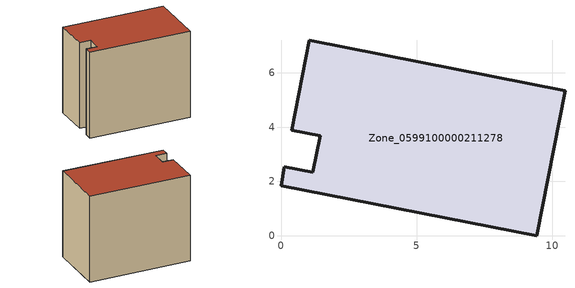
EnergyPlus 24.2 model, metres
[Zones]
Zone_0599100000211278
 floor ground (C_G): 10.47,5.35 9.42,0 0,1.85 0.13,2.54 1.17,2.34 1.44,3.69 0.4,3.89 1.04,7.2 z0
 wall outside (C_F): 9.42,0 10.47,5.35 1.04,7.2 0.4,3.89 1.44,3.69 1.17,2.34 0.13,2.54 0,1.85 9.42,0 z0:8.26
 roof outside (C_R): 0,1.85 9.42,0 10.47,5.35 1.04,7.2 0.4,3.89 1.44,3.69 1.17,2.34 0.13,2.54 z8.26
[BUILDING]
Pand.0599100000211278: North Axis=0; Terrain=City; Loads Convergence Tolerance Value=0.04; Temperature Convergence Tolerance Value=0.4; Solar Distribution=FullExterior; Maximum Number of Warmup Days=25; Minimum Number of Warmup Days=1
[Site:Location]
Rotterdam.The.Hague.AP_ZH_NLD Design_Conditions: Latitude=51.96; Longitude=4.45; Time Zone=1; Elevation=-4.5
[SITE:GROUNDTEMPERATURE:BUILDINGSURFACE]
18, 18, 18, 18, 18, 18, 18, 18, 18, 18, 18, 18
[MATERIAL] Thermal Absorptance=0.9; Solar Absorptance=0.7; Visible Absorptance=0.7
Name | Roughness | Thickness | Conductivity | Density | Specific Heat
G.TI.1975-1991 | MediumSmooth | 0.15 | 0.288461 | 540 | 1210
F.TI.1975-1991 | Rough | 0.3 | 0.230769 | 1920 | 840
R.TI.1975-1991 | MediumRough | 0.2 | 0.153846 | 1500 | 1000
[CONSTRUCTION]
C_G: G.TI.1975-1991
C_F: F.TI.1975-1991
C_R: R.TI.1975-1991
[ZONE]
Zone_0599100000211278: Type=1; Multiplier=1; Ceiling Height=Autocalculate; Volume=Autocalculate; Floor Area=autocalculate; Part of Total Floor Area=Yes
[ZONEINFILTRATION:DESIGNFLOWRATE]
Infil_Zone_0599100000211278: Zone or ZoneList or Space or SpaceList=Zone_0599100000211278; Schedule=AlwaysOn; Design Flow Rate Calculation Method=Flow/Area; Flow Rate per Floor Area=0.003; Constant Term Coefficient=1; Temperature Term Coefficient=0; Velocity Term Coefficient=0; Velocity Squared Term Coefficient=0
[HVACTEMPLATE:ZONE:IDEALLOADSAIRSYSTEM]
Zone_0599100000211278: Maximum Heating Supply Air Temperature=50; Minimum Cooling Supply Air Temperature=13; Maximum Heating Supply Air Humidity Ratio=0.0156; Minimum Cooling Supply Air Humidity Ratio=0.0077; Heating Limit=NoLimit; Cooling Limit=NoLimit; Dehumidification Control Type=ConstantSensibleHeatRatio; Cooling Sensible Heat Ratio=0.7; Dehumidification Setpoint=60; Humidification Control Type=None; Humidification Setpoint=30; Outdoor Air Method=None; Outdoor Air Flow Rate per Person=0.00944; Outdoor Air Flow Rate per Zone Floor Area=0; Outdoor Air Flow Rate per Zone=0; Demand Controlled Ventilation Type=None; Outdoor Air Economizer Type=NoEconomizer; Heat Recovery Type=None; Sensible Heat Recovery Effectiveness=0.7; Latent Heat Recovery Effectiveness=0.65
[ZONECONTROL:THERMOSTAT]
ThermostatControl_Zone_0599100000211278: Zone or ZoneList=Zone_0599100000211278; Control Type Schedule=DualSetpointControlType; Control 1=Thermostat_Zone_0599100000211278; Temperature Difference Between Cutout And Setpoint=0
[THERMOSTATSETPOINT:DUALSETPOINT]
Thermostat_Zone_0599100000211278: Heating Setpoint Temperature Schedule=HeatingSetpoint_Zone_0599100000211278; Cooling Setpoint Temperature Schedule=CoolingSetpoint_Zone_0599100000211278
[SCHEDULE:COMPACT]
HeatingSetpoint_Zone_0599100000211278: Through: 12/31, For: AllDays, Until: 24:00, 21
CoolingSetpoint_Zone_0599100000211278: Through: 12/31, For: AllDays, Until: 24:00, 24
DualSetpointControlType: Through: 12/31, For: AllDays, Until: 24:00, 4
AlwaysOn: Through: 12/31, For: AllDays, Until: 24:00, 1
